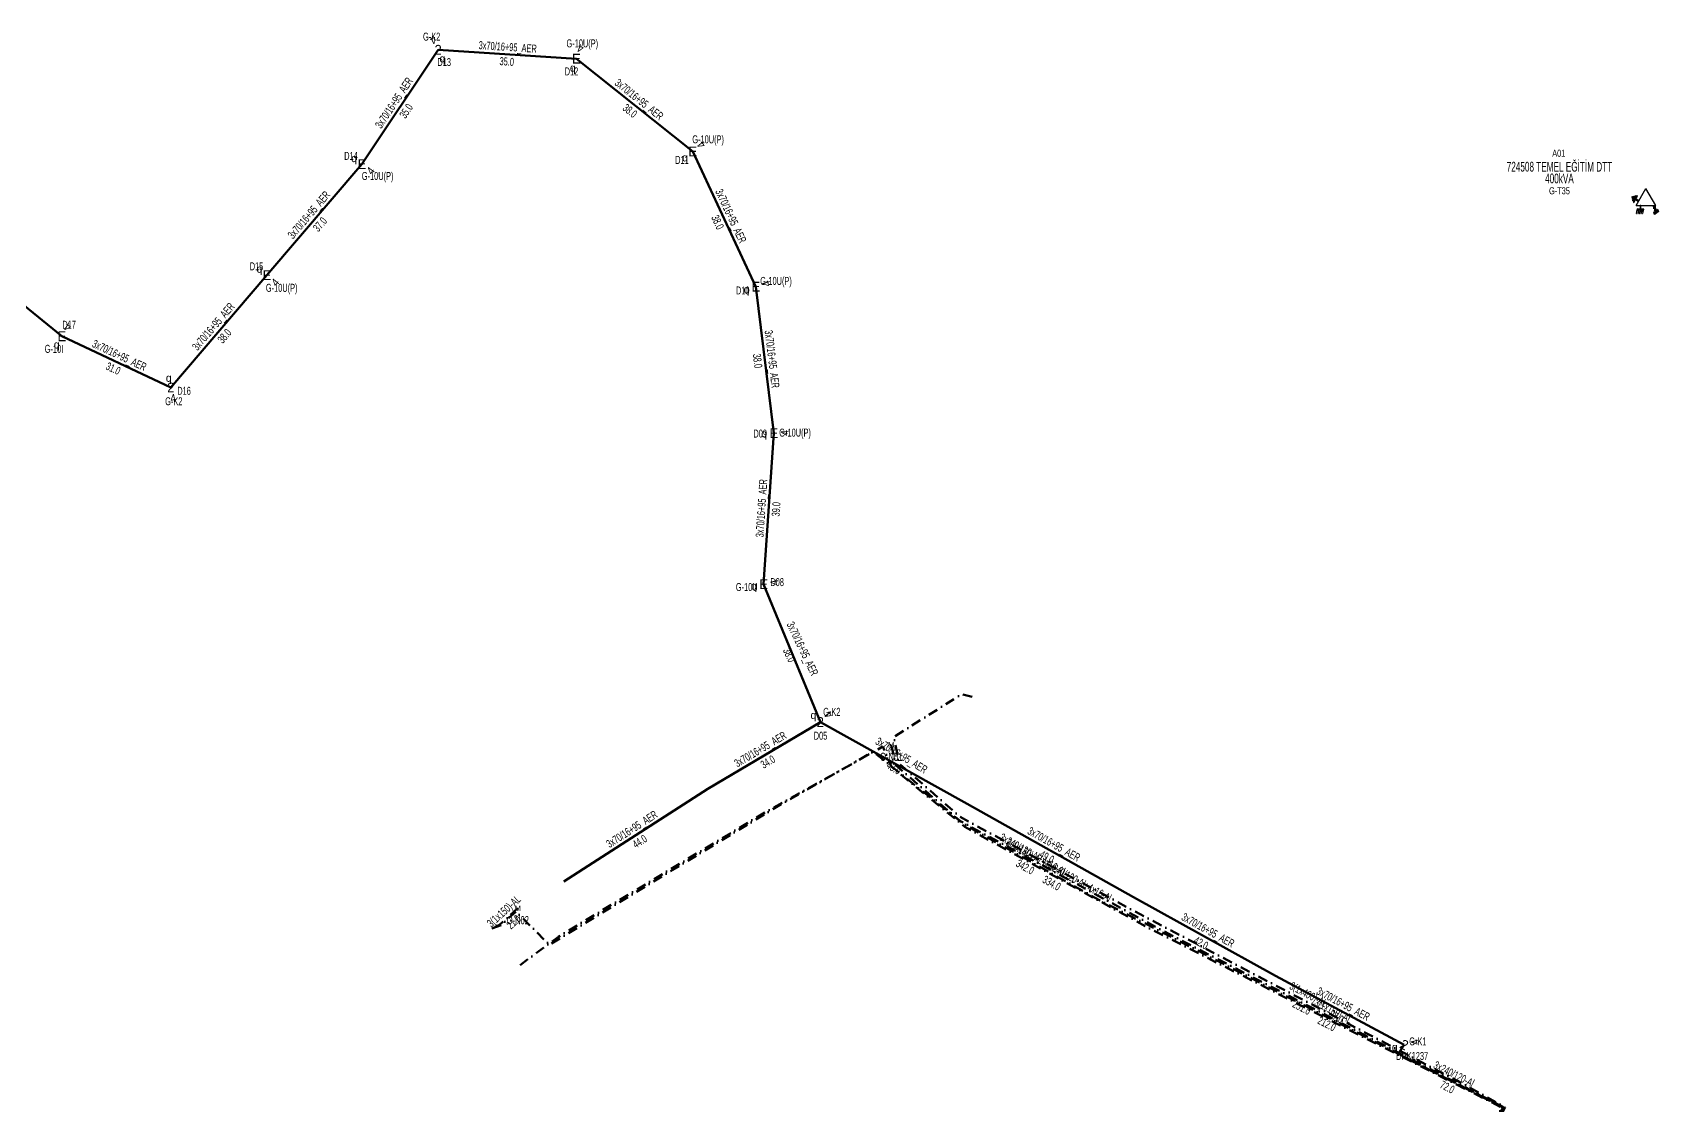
# Model space of a CAD drawing. Header units: millimetres. Extents: x 524161 to 529034, y 4027937 to 4030642.
# Drawn here: x 527294.9 to 527711.4, y 4030237.8 to 4030512.6 of the extents above; entities that cross this region are included whole.
import ezdxf
from ezdxf.enums import TextEntityAlignment as Align

# ---------------------------------------------------------------- set-up
doc = ezdxf.new("R2010")
doc.units = ezdxf.units.MM
doc.linetypes.add('DASHDOT', pattern=[5, 2.5, -1.25, 0, -1.25])
for name, color, linetype, lineweight in [('DIREK_AG_YENI', 108, 'Continuous', 25), ('HAT_AG_HAVAI_YENI', 3, 'Continuous', 50), ('HAT_AG_YERALTI_YENI', 3, 'DASHDOT', 50), ('HAT_OG_YERALTI_YENI', 1, 'DASHDOT', 70), ('NODE_OG_YENI', 5, 'Continuous', 25), ('TRAFO_MEVCUT', 5, 'Continuous', 30), ('TRAFO_TADILAT_BYSK', 5, 'Continuous', 30)]:
    doc.layers.add(name, color=color, linetype=linetype, lineweight=lineweight)
doc.layers.add('GER_DUS_NOD_ISIM', color=5, linetype='Continuous')
doc.styles.add('Direk', font='B_CAD')
doc.styles.get("Standard").update_dxf_attribs({"font": 'Arial'})

# ---------------------------------------------------------------- blocks, each defined once
blk = doc.blocks.new('MEV_DIREK')
h = blk.add_hatch(color=32)
h.paths.add_polyline_path([(-2.14, 0.97), (-2.35, 1.09), (-3.31, -0.55), (-3.09, -0.67), (-2.67, 0.06), (-1.89, -0.39), (-1.79, -0.22), (-2.56, 0.23)])
h.paths.add_polyline_path([(-3.46, -0.17), (-3.33, -0.25), (-2.61, 0.99), (-2.74, 1.06)])
h.paths.add_polyline_path([(-3.54, 0.29), (-3.41, 0.22), (-3.05, 0.82), (-3.18, 0.9)])
h.paths.add_polyline_path([(-3.58, 0.81), (-3.66, 0.68), (-3.53, 0.61), (-3.45, 0.74)])
h.paths.add_polyline_path([(-1.51, -2.34), (-2.26, -2.33), (-2.52, -3.47), (-2.42, -3.47), (-2.21, -2.53), (-1.91, -2.54), (-2.12, -3.47), (-2.02, -3.47), (-1.81, -2.54), (-1.51, -2.54), (-1.72, -3.47), (-1.62, -3.48), (-1.41, -2.54), (-1.11, -2.54), (-1.32, -3.48), (-1.22, -3.48), (-1.01, -2.54), (-0.71, -2.55), (-0.92, -3.48), (-0.82, -3.48), (-0.56, -2.35), (-1.31, -2.34), (-1.31, -1.44), (-1.51, -1.44)])
at = {"layer": 'TRAFO_MEVCUT'}
for points in [[(2.35, -1.57), (2.12, -1.92), (2.08, -1.44), (1.94, -1.44), (2.01, -2.32), (2.25, -1.96), (2.31, -2.67), (2.1, -2.67), (2.39, -2.87), (2.4, -2.86), (2.64, -2.49), (2.45, -2.63)], [(2.35, -1.57), (2.12, -1.92), (2.08, -1.44), (1.94, -1.44), (2.01, -2.32), (2.25, -1.96), (2.31, -2.67), (2.1, -2.67), (2.39, -2.87), (1.98, -3.19), (2.2, -3.79), (2.26, -3.74), (2.08, -3.26), (2.26, -3.13), (2.44, -3.6), (2.49, -3.56), (2.32, -3.08), (2.49, -2.94), (2.67, -3.42), (2.73, -3.38), (2.55, -2.9), (2.73, -2.76), (2.91, -3.24), (2.97, -3.2), (2.79, -2.72), (2.97, -2.58), (3.15, -3.06), (3.21, -3.01), (2.98, -2.42), (2.4, -2.86), (2.64, -2.49), (2.45, -2.63)], [(2.97, -2.58), (3.15, -3.06), (3.21, -3.01), (2.98, -2.42), (2.4, -2.86), (2.64, -2.49), (2.45, -2.63), (2.35, -1.57), (2.12, -1.92), (2.08, -1.44), (1.94, -1.44), (2.01, -2.32), (2.25, -1.96), (2.31, -2.67), (2.1, -2.67), (2.39, -2.87), (1.98, -3.19), (2.2, -3.79), (2.26, -3.74), (2.08, -3.26), (2.26, -3.13), (2.44, -3.6), (2.49, -3.56), (2.32, -3.08), (2.49, -2.94), (2.67, -3.42), (2.73, -3.38), (2.55, -2.9), (2.73, -2.76), (2.91, -3.24), (2.97, -3.2), (2.79, -2.72)]]:
    blk.add_hatch(color=32, dxfattribs=at).paths.add_polyline_path(points)
at = {"layer": 'TRAFO_MEVCUT', "linetype": 'Continuous'}
for p, q in [((-2.5, -1.44), (0, 2.89)), ((2.5, -1.44), (0, 2.89)), ((-2.5, -1.44), (2.5, -1.44))]:
    blk.add_line(p, q, dxfattribs=at)
at = {"layer": 'TRAFO_MEVCUT', "color": 32, "flags": 128}
blk.add_lwpolyline([(1.94, -1.44), (2.08, -1.44), (2.12, -1.92), (2.35, -1.57), (2.45, -2.63), (2.64, -2.49), (2.4, -2.86), (2.98, -2.42), (3.21, -3.01), (3.15, -3.06), (2.97, -2.58), (2.79, -2.72), (2.97, -3.2), (2.91, -3.24), (2.73, -2.76), (2.55, -2.9), (2.73, -3.38), (2.67, -3.42), (2.49, -2.94), (2.32, -3.08), (2.49, -3.56), (2.44, -3.6), (2.26, -3.13), (2.08, -3.26), (2.26, -3.74), (2.2, -3.79), (1.98, -3.19), (2.39, -2.87), (2.1, -2.67), (2.31, -2.67), (2.25, -1.96), (2.01, -2.32), (1.94, -1.44)], dxfattribs=at)
at = {"layer": 'TRAFO_TADILAT_BYSK', "color": 32, "flags": 128}
for points in [[(-3.53, 0.61), (-3.45, 0.74), (-3.58, 0.81), (-3.66, 0.68), (-3.53, 0.61)], [(-3.41, 0.22), (-3.05, 0.82), (-3.18, 0.9), (-3.54, 0.29), (-3.41, 0.22)], [(-3.33, -0.25), (-2.61, 0.99), (-2.74, 1.06), (-3.46, -0.17), (-3.33, -0.25)], [(-1.79, -0.22), (-2.56, 0.23), (-2.14, 0.97), (-2.35, 1.09), (-3.31, -0.55), (-3.09, -0.67), (-2.67, 0.06), (-1.89, -0.39), (-1.79, -0.22)], [(-1.31, -1.44), (-1.51, -1.44), (-1.51, -2.34), (-2.26, -2.33), (-2.52, -3.47), (-2.42, -3.47), (-2.21, -2.53), (-1.91, -2.54), (-2.12, -3.47), (-2.02, -3.47), (-1.81, -2.54), (-1.51, -2.54), (-1.72, -3.47), (-1.62, -3.48), (-1.41, -2.54), (-1.11, -2.54), (-1.32, -3.48), (-1.22, -3.48), (-1.01, -2.54), (-0.71, -2.55), (-0.92, -3.48), (-0.82, -3.48), (-0.56, -2.35), (-1.31, -2.34), (-1.31, -1.44)]]:
    blk.add_lwpolyline(points, dxfattribs=at)

msp = doc.modelspace()

# ---------------------------------------------------------------- linework, layer by layer
at = {"layer": 'HAT_AG_HAVAI_YENI'}
for p, q in [((527379.301, 4030478.918), (527398.828, 4030508.199)), ((527398.828, 4030508.199), (527434.235, 4030505.922)), ((527434.235, 4030505.922), (527464.032, 4030482.144)), ((527464.032, 4030482.144), (527480.206, 4030447.507)), ((527354.97, 4030450.454), (527379.301, 4030478.918)), ((527273.847, 4030458.099), (527302.445, 4030434.801)), ((527330.356, 4030421.698), (527354.97, 4030450.454)), ((527480.206, 4030447.507), (527484.815, 4030409.974)), ((527302.445, 4030434.801), (527330.356, 4030421.698)), ((527484.815, 4030409.974), (527482.202, 4030371.272)), ((527482.202, 4030371.272), (527496.719, 4030335.978)), ((527467.9, 4030318.837), (527496.719, 4030335.978)), ((527534.325, 4030315.012), (527496.719, 4030335.978)), ((527467.9, 4030318.837), (527431, 4030295.11)), ((527576.96, 4030291.116), (527534.325, 4030315.012)), ((527613.277, 4030270.956), (527576.96, 4030291.116)), ((527646.282, 4030253.299), (527613.277, 4030270.956))]:
    msp.add_line(p, q, dxfattribs=at)
at = {"layer": 'HAT_AG_YERALTI_YENI', "flags": 128}
for points in [[(527412.585, 4030283.122), (527414.999916, 4030284.005825), (527418.790225, 4030287.437053), (527427.288497, 4030278.898882), (527485.871971, 4030314.437867), (527510.25312, 4030328.382481), (527533.281548, 4030309.962209), (527566.959106, 4030291.018582), (527671.545669, 4030237.201462), (527669.79163, 4030233.781085), (527656.811738, 4030220.888894), (527660.371, 4030218.045)], [(527646.282, 4030253.299), (527644.705441, 4030250.938656), (527671.601107, 4030237.335587), (527670.571555, 4030232.702601), (527656.672599, 4030220.450929), (527660.371, 4030218.045)]]:
    msp.add_lwpolyline(points, dxfattribs=at)
at = {"layer": 'HAT_OG_YERALTI_YENI', "flags": 128}
for points in [[(527535.621, 4030342.471), (527532.882605, 4030343.089425), (527515.531657, 4030332.160581), (527516.883679, 4030325.400471), (527532.5446, 4030311.654914), (527578.626015, 4030286.755177), (527663.191449, 4030242.285637), (527672.09226, 4030237.328223), (527670.402233, 4030233.948168), (527656.093333, 4030218.963258), (527660.371, 4030218.045)], [(527419.821, 4030273.722), (527429.63889, 4030280.977333), (527482.099192, 4030312.562432), (527512.730539, 4030329.676534), (527514.930575, 4030324.47645), (527533.73088, 4030309.142867), (527580.031965, 4030283.621941), (527671.023251, 4030237.341079), (527670.407856, 4030234.571803), (527656.150621, 4030220.223024), (527660.371, 4030218.045)], [(527514.880795, 4030330.125318), (527516.024973, 4030324.917874), (527532.578576, 4030310.617641), (527582.912688, 4030283.338239), (527671.714583, 4030237.335161), (527670.761234, 4030234.475115), (527656.54767, 4030220.174883), (527660.371, 4030218.045)], [(527419.2458, 4030288.273367), (527414.582933, 4030284.045654), (527412.585, 4030283.122)]]:
    msp.add_lwpolyline(points, dxfattribs=at)

# ---------------------------------------------------------------- block references
at = {"layer": 'TRAFO_MEVCUT'}
msp.add_blockref('MEV_DIREK', (527708.188289, 4030469.749654), dxfattribs=at)

# ---------------------------------------------------------------- texts
at = {"layer": 'DIREK_AG_YENI', "width": 0.53}
for s, p in [('G-K2', (527397.162555, 4030511.567161)), ('G-10U(P)', (527435.749912, 4030509.840913)), ('D13', (527400.379345, 4030505.061592)), ('D12', (527432.973033, 4030502.657427)), ('G-10U(P)', (527467.982636, 4030485.255117)), ('D14', (527376.50987, 4030481.029774)), ('D11', (527461.28227, 4030479.978594)), ('G-10U(P)', (527383.329471, 4030475.870052)), ('D15', (527352.310286, 4030452.729065)), ('G-10U(P)', (527358.753281, 4030447.217859)), ('G-10U(P)', (527485.367698, 4030448.988622)), ('D10', (527476.841848, 4030446.541349)), ('D17', (527304.307915, 4030437.76403)), ('G-10I', (527300.424585, 4030431.587461)), ('G-K2', (527331.118052, 4030418.156884)), ('D16', (527333.748929, 4030420.838911)), ('D09', (527481.316312, 4030409.878159)), ('G-10U(P)', (527490.25788, 4030410.1231)), ('G-10U', (527477.87055, 4030370.566747)), ('D08', (527485.656509, 4030371.834468)), ('G-K2', (527499.660613, 4030338.5905)), ('D05', (527496.767958, 4030332.478342)), ('G-K1', (527649.772264, 4030254.172901)), ('DRK1237', (527648.297428, 4030250.437523))]:
    msp.add_text(s, height=2.05, dxfattribs=at).set_placement(p, align=Align.MIDDLE_CENTER)
at = {"layer": 'DIREK_AG_YENI', "color": 32, "style": 'Direk'}
for rotation, p in [(206.310884, (527397.586924, 4030510.708926)), (158.865277, (527435.244574, 4030508.533659)), (128.220353, (527466.231784, 4030483.876325)), (412.888782, (527381.533904, 4030477.22858)), (409.456995, (527357.097771, 4030448.633948)), (106.015679, (527482.897321, 4030448.279521)), (147.841618, (527303.935332, 4030437.171424)), (372.144884, (527330.945077, 4030418.960668)), (91.569139, (527487.61395, 4030410.050673)), (99.247827, (527484.965607, 4030371.721974)), (131.60887, (527498.812547, 4030337.837318)), (104.056869, (527648.998154, 4030253.979078))]:
    msp.add_text('4', height=2, rotation=rotation, dxfattribs=at).set_placement(p, align=Align.MIDDLE_CENTER)
at = {"layer": 'DIREK_AG_YENI', "style": 'Direk'}
for s, p in [('2', (527398.828, 4030508.199)), ('E', (527434.235, 4030505.922)), ('E', (527464.032, 4030482.144)), ('E', (527379.301, 4030478.918)), ('E', (527354.97, 4030450.454)), ('E', (527480.206, 4030447.507)), ('E', (527302.445, 4030434.801)), ('2', (527330.356, 4030421.698)), ('E', (527484.815, 4030409.974)), ('E', (527482.202, 4030371.272)), ('2', (527496.719, 4030335.978))]:
    msp.add_text(s, height=2.5, dxfattribs=at).set_placement(p, align=Align.MIDDLE_CENTER)
at = {"layer": 'DIREK_AG_YENI', "color": 4, "style": 'Direk'}
for p in [(527399.936104, 4030505.957994), (527433.333595, 4030503.590162), (527377.307335, 4030480.42641), (527462.067907, 4030480.597281), (527353.070204, 4030452.079047), (527477.803034, 4030446.817249), (527301.114346, 4030432.68455), (527329.830039, 4030424.142047), (527482.315937, 4030409.905542), (527479.734494, 4030370.870237), (527494.951233, 4030337.745767), (527643.856862, 4030252.691788)]:
    msp.add_text('q', height=2, dxfattribs=at).set_placement(p, align=Align.MIDDLE_CENTER)
at = {"layer": 'DIREK_AG_YENI', "style": 'Direk'}
msp.add_text('2', height=2.5, rotation=333.310206, dxfattribs=at).set_placement((527646.282, 4030253.299), align=Align.MIDDLE_CENTER)
at = {"layer": 'GER_DUS_NOD_ISIM', "width": 0.6}
msp.add_text('O-N02', height=2.1, dxfattribs=at).set_placement((527419.2458, 4030286.273367), align=Align.TOP_CENTER)
at = {"layer": 'HAT_AG_HAVAI_YENI', "lineweight": 30, "width": 0.53}
for rotation, p in [(356.319834, (527416.586203, 4030507.908485)), (56.301305, (527388.357444, 4030494.030255)), (321.410302, (527449.663984, 4030494.697003)), (49.475702, (527366.489437, 4030465.238704)), (295.030666, (527472.88945, 4030465.184954)), (49.438619, (527342.017361, 4030436.629029)), (334.853105, (527316.762021, 4030429.018827)), (277.000291, (527483.354238, 4030428.844166)), (446.137234, (527482.660231, 4030390.680371)), (295.540972, (527491.237994, 4030354.333311)), (390.743817, (527481.874793, 4030328.138078)), (328.683706, (527516.974502, 4030326.562981)), (392.741347, (527448.99028, 4030307.688453)), (330.730308, (527556.058083, 4030303.805479)), (330.964823, (527595.531045, 4030281.779174)), (331.854803, (527630.180472, 4030262.87723))]:
    msp.add_text('3x70/16+95_AER', height=2.05, rotation=rotation, dxfattribs=at).set_placement(p, align=Align.CENTER)
for s, rotation, p in [('35.0', 356.319834, (527416.477085, 4030506.21199)), ('35.0', 56.301305, (527389.771788, 4030493.087052)), ('38.0', 321.410302, (527448.603627, 4030493.368228)), ('37.0', 49.475702, (527367.781659, 4030464.134094)), ('38.0', 295.030666, (527471.349112, 4030464.465678)), ('38.0', 49.438619, (527343.308868, 4030435.523583)), ('31.0', 334.853105, (527316.039622, 4030427.479951)), ('38.0', 277.000291, (527481.66691, 4030428.63698)), ('39.0', 446.137234, (527484.356369, 4030390.565847)), ('38.0', 295.540972, (527489.704123, 4030353.600345)), ('34.0', 390.743817, (527482.743834, 4030326.676993)), ('43.0', 328.683706, (527516.090906, 4030325.110652)), ('44.0', 392.741347, (527449.90972, 4030306.258547)), ('49.0', 330.730308, (527555.226917, 4030302.322521)), ('42.0', 330.964823, (527594.705955, 4030280.292826)), ('37.0', 331.854803, (527629.378569, 4030261.378246))]:
    msp.add_text(s, height=2.05, rotation=rotation, dxfattribs=at).set_placement(p, align=Align.TOP_CENTER)
at = {"layer": 'HAT_AG_YERALTI_YENI', "lineweight": 30, "width": 0.53}
for s, rotation, p in [('3x240/120-Al+4x16-Al', 330.642246, (527550.537049, 4030301.231235)), ('3x240/120-Al', 333.171002, (527658.536904, 4030244.895625))]:
    msp.add_text(s, height=2.05, rotation=rotation, dxfattribs=at).set_placement(p, align=Align.CENTER)
for s, rotation, p in [('342.0', 330.642246, (527549.703605, 4030299.749556)), ('72.0', 333.171002, (527657.769644, 4030243.378617))]:
    msp.add_text(s, height=2.05, rotation=rotation, dxfattribs=at).set_placement(p, align=Align.TOP_CENTER)
at = {"layer": 'HAT_OG_YERALTI_YENI', "lineweight": 30, "width": 0.53}
for s, rotation, p in [('3(1x150)-AL+3x240/120-Al+4x16-Al', 331.136666, (527557.291736, 4030297.126812)), ('3(1x150)-AL', 402.197867, (527416.343427, 4030286.789215)), ('3(1x400)-AL', 332.261934, (527621.304348, 4030265.272729)), ('3(1x150)-AL', 332.613963, (527627.704621, 4030261.091438))]:
    msp.add_text(s, height=2.05, rotation=rotation, dxfattribs=at).set_placement(p, align=Align.CENTER)
for s, rotation, p in [('334.0', 331.136666, (527556.471109, 4030295.637997)), ('21.0', 402.197867, (527417.485305, 4030285.529805)), ('251.0', 332.261934, (527620.513116, 4030263.768085)), ('212.0', 332.613963, (527626.92265, 4030259.581962))]:
    msp.add_text(s, height=2.05, rotation=rotation, dxfattribs=at).set_placement(p, align=Align.TOP_CENTER)
at = {"layer": 'NODE_OG_YENI', "width": 0.6}
msp.add_text('O-N01', height=2.1, dxfattribs=at).set_placement((527514.880795, 4030328.125318), align=Align.TOP_CENTER)
at = {"layer": 'NODE_OG_YENI', "style": 'Direk'}
for p in [(527514.880795, 4030330.125318), (527419.2458, 4030288.273367)]:
    msp.add_text('M', height=1.4, dxfattribs=at).set_placement(p, align=Align.MIDDLE_CENTER)
at = {"layer": 'TRAFO_MEVCUT', "width": 0.6}
for s, height, p in [('A01', 1.8, (527685.855469, 4030480.794308)), ('724508 TEMEL EĞİTİM DTT', 2.5, (527686.029029, 4030476.993811)), ('400kVA', 2.5, (527686.029029, 4030473.993811))]:
    msp.add_text(s, height=height, dxfattribs=at).set_placement(p, align=Align.CENTER)
msp.add_text('G-T35', height=1.8, dxfattribs=at).set_placement((527686.031069, 4030472.980113), align=Align.TOP_CENTER)

doc.saveas('drawing.dxf')
